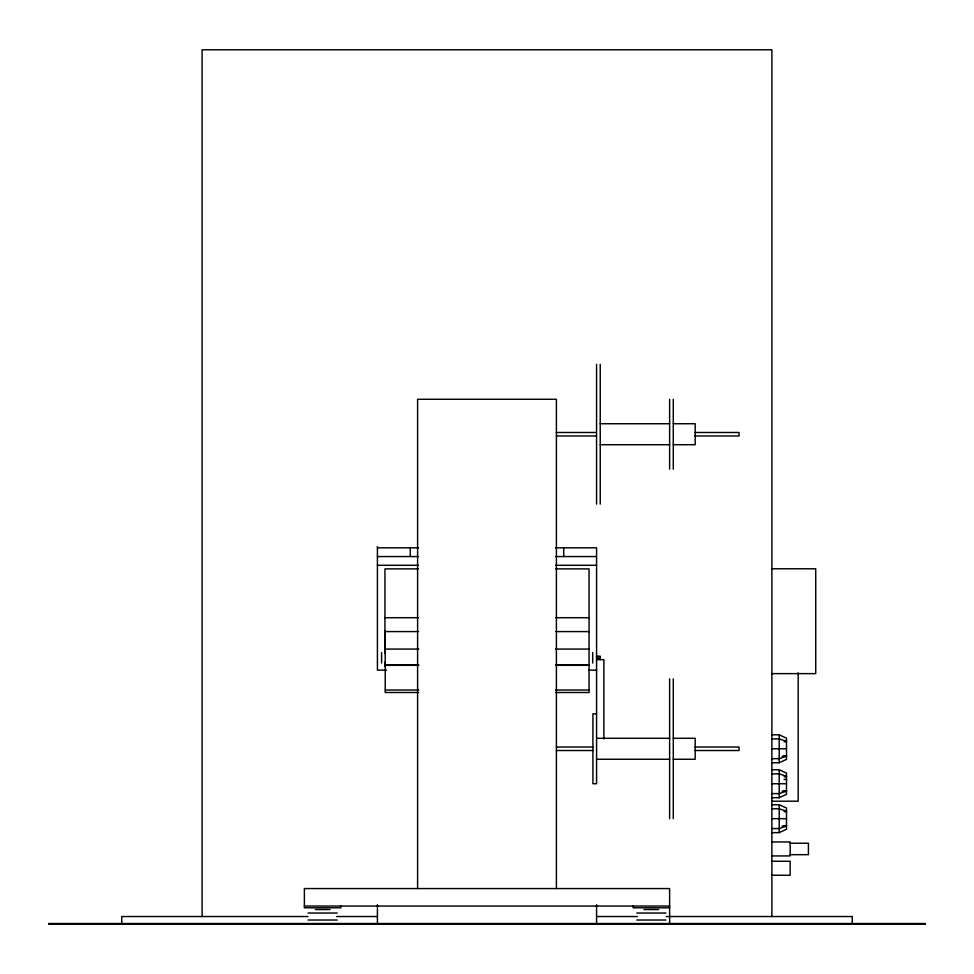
<?xml version="1.0" encoding="UTF-8"?>
<svg xmlns="http://www.w3.org/2000/svg" width="974" height="974" viewBox="0 0 974 974"><rect width="100%" height="100%" fill="white"/><g stroke="black" fill="none" stroke-linecap="round" stroke-linejoin="round"><path stroke-width="1.46" d="M771.895 762.752L779.2 762.752L786.505 759.367L786.505 738.182L779.2 734.798L771.895 734.798M771.895 797.706L779.2 797.706L786.505 794.309L786.505 773.137L779.2 769.74L771.895 769.74M771.895 832.648L779.2 832.648L786.505 829.264L786.505 808.091L779.2 804.694L771.895 804.694M600.227 423.739L669.625 423.739M673.278 423.739L695.192 423.739L695.192 444.716L673.278 444.716M556.398 432.48L595.966 432.48M694.888 432.48L739.023 432.48L739.023 435.975L694.888 435.975M556.398 435.975L595.966 435.975M600.227 444.716L669.625 444.716M377.425 547.814L418.516 547.814M555.484 547.814L596.575 547.814L596.575 783.729L592.923 783.729L592.923 713.82L596.575 713.82M377.425 556.556L418.516 556.556M555.484 556.556L596.575 556.556M377.425 565.285L418.236 565.285M555.764 565.285L596.575 565.285M771.895 568.779L815.725 568.779L815.725 673.631L771.895 673.631M418.211 568.889L384.949 568.889L384.949 653.444M555.789 568.889L589.051 568.889L589.051 692.502L555.594 692.502M384.949 617.711L418.211 617.711M555.789 617.711L589.051 617.711M384.949 631.59L418.613 631.59M555.789 631.59L589.051 631.59M384.949 649.074L418.71 649.074M555.594 649.074L589.051 649.074M596.575 656.159L600.227 656.159L600.227 659.654M596.575 656.939L600.227 657M596.575 658.814L600.227 658.814M596.575 659.654L603.88 659.654L603.88 739.035M385.241 665.157L418.71 665.157M555.594 665.157L589.051 665.157M385.241 665.315L418.71 665.315M555.594 665.315L589.051 665.315M386.495 670.136L377.425 670.136L377.425 546.633M589.014 670.136L596.575 670.136M385.241 690.03L418.71 690.03M555.594 690.03L589.051 690.03M418.71 692.502L385.241 692.502L385.241 630.677M596.575 738.292L669.625 738.292M673.278 738.292L695.192 738.292L695.192 759.257L673.278 759.257M771.895 738.889L779.2 738.889L786.505 741.287M784.07 741.798L786.505 741.798M556.398 747.021L592.923 747.021M694.888 747.021L739.023 747.021L739.023 750.516L694.888 750.516M771.895 748.775L786.505 748.775M556.398 750.516L592.923 750.516M784.07 755.751L786.505 755.751M782.122 756.262L786.505 756.262L779.2 758.661L771.895 758.661M596.575 759.257L669.625 759.257M771.895 773.843L779.2 773.843L786.505 776.241M784.07 776.777L786.505 776.777M784.07 779.395L786.505 779.395M771.895 783.729L786.505 783.729M784.07 790.681L786.505 790.681M782.122 791.205L786.505 791.205L779.2 793.603L771.895 793.603M771.895 801.2L798.193 801.2L798.193 672.791M771.895 808.785L779.2 808.785L786.505 811.184M784.07 811.719L786.505 811.719M771.895 818.671L786.505 818.671M784.07 825.623L786.505 825.623M782.122 826.159L786.505 826.159L779.2 828.557L771.895 828.557M771.895 841.962L790.158 841.962L790.158 855.939L771.895 855.939M790.158 843.228L808.42 843.228L808.42 854.673L790.158 854.673M771.895 861.272L790.158 861.272L790.158 875.249L771.895 875.249M304.375 906.051L669.625 906.051M669.625 907.792L633.1 907.792L633.1 906.051M315.332 909.546L329.942 909.546M644.058 909.546L658.668 909.546M308.028 913.04L337.248 913.04M636.753 913.04L665.972 913.04M307.906 916.534L121.75 916.534L121.75 923.522M336.578 916.534L377.425 916.534M596.575 916.534L637.422 916.534M666.094 916.534L852.25 916.534L852.25 923.522M308.028 920.028L337.248 920.028M636.753 920.028L665.972 920.028M779.2 734.798L779.2 762.752M779.2 769.74L779.2 797.706M779.2 804.694L779.2 832.648M771.895 916.534L771.895 49.784L202.105 49.784L202.105 916.534M673.278 399.279L673.278 469.176M673.278 678.878L673.278 818.671M669.625 399.279L669.625 469.176M669.625 678.878L669.625 818.671M669.625 923.522L669.625 888.568L304.375 888.568L304.375 907.792L340.9 907.792L340.9 906.051M600.227 364.325L600.227 504.13M596.575 364.325L596.575 504.13M596.575 904.761L596.575 923.522M592.703 652.568L592.703 663.051M563.702 547.437L563.702 556.556M556.398 888.568L556.398 399.279L417.603 399.279L417.603 888.568M410.298 547.437L410.298 556.556M384.949 662.174L384.949 666.545M381.589 652.568L381.589 663.051M377.425 904.761L377.425 923.522M925.3 923.522L48.7 923.522L48.7 924.216L925.3 924.216L925.3 923.522"/></g></svg>
